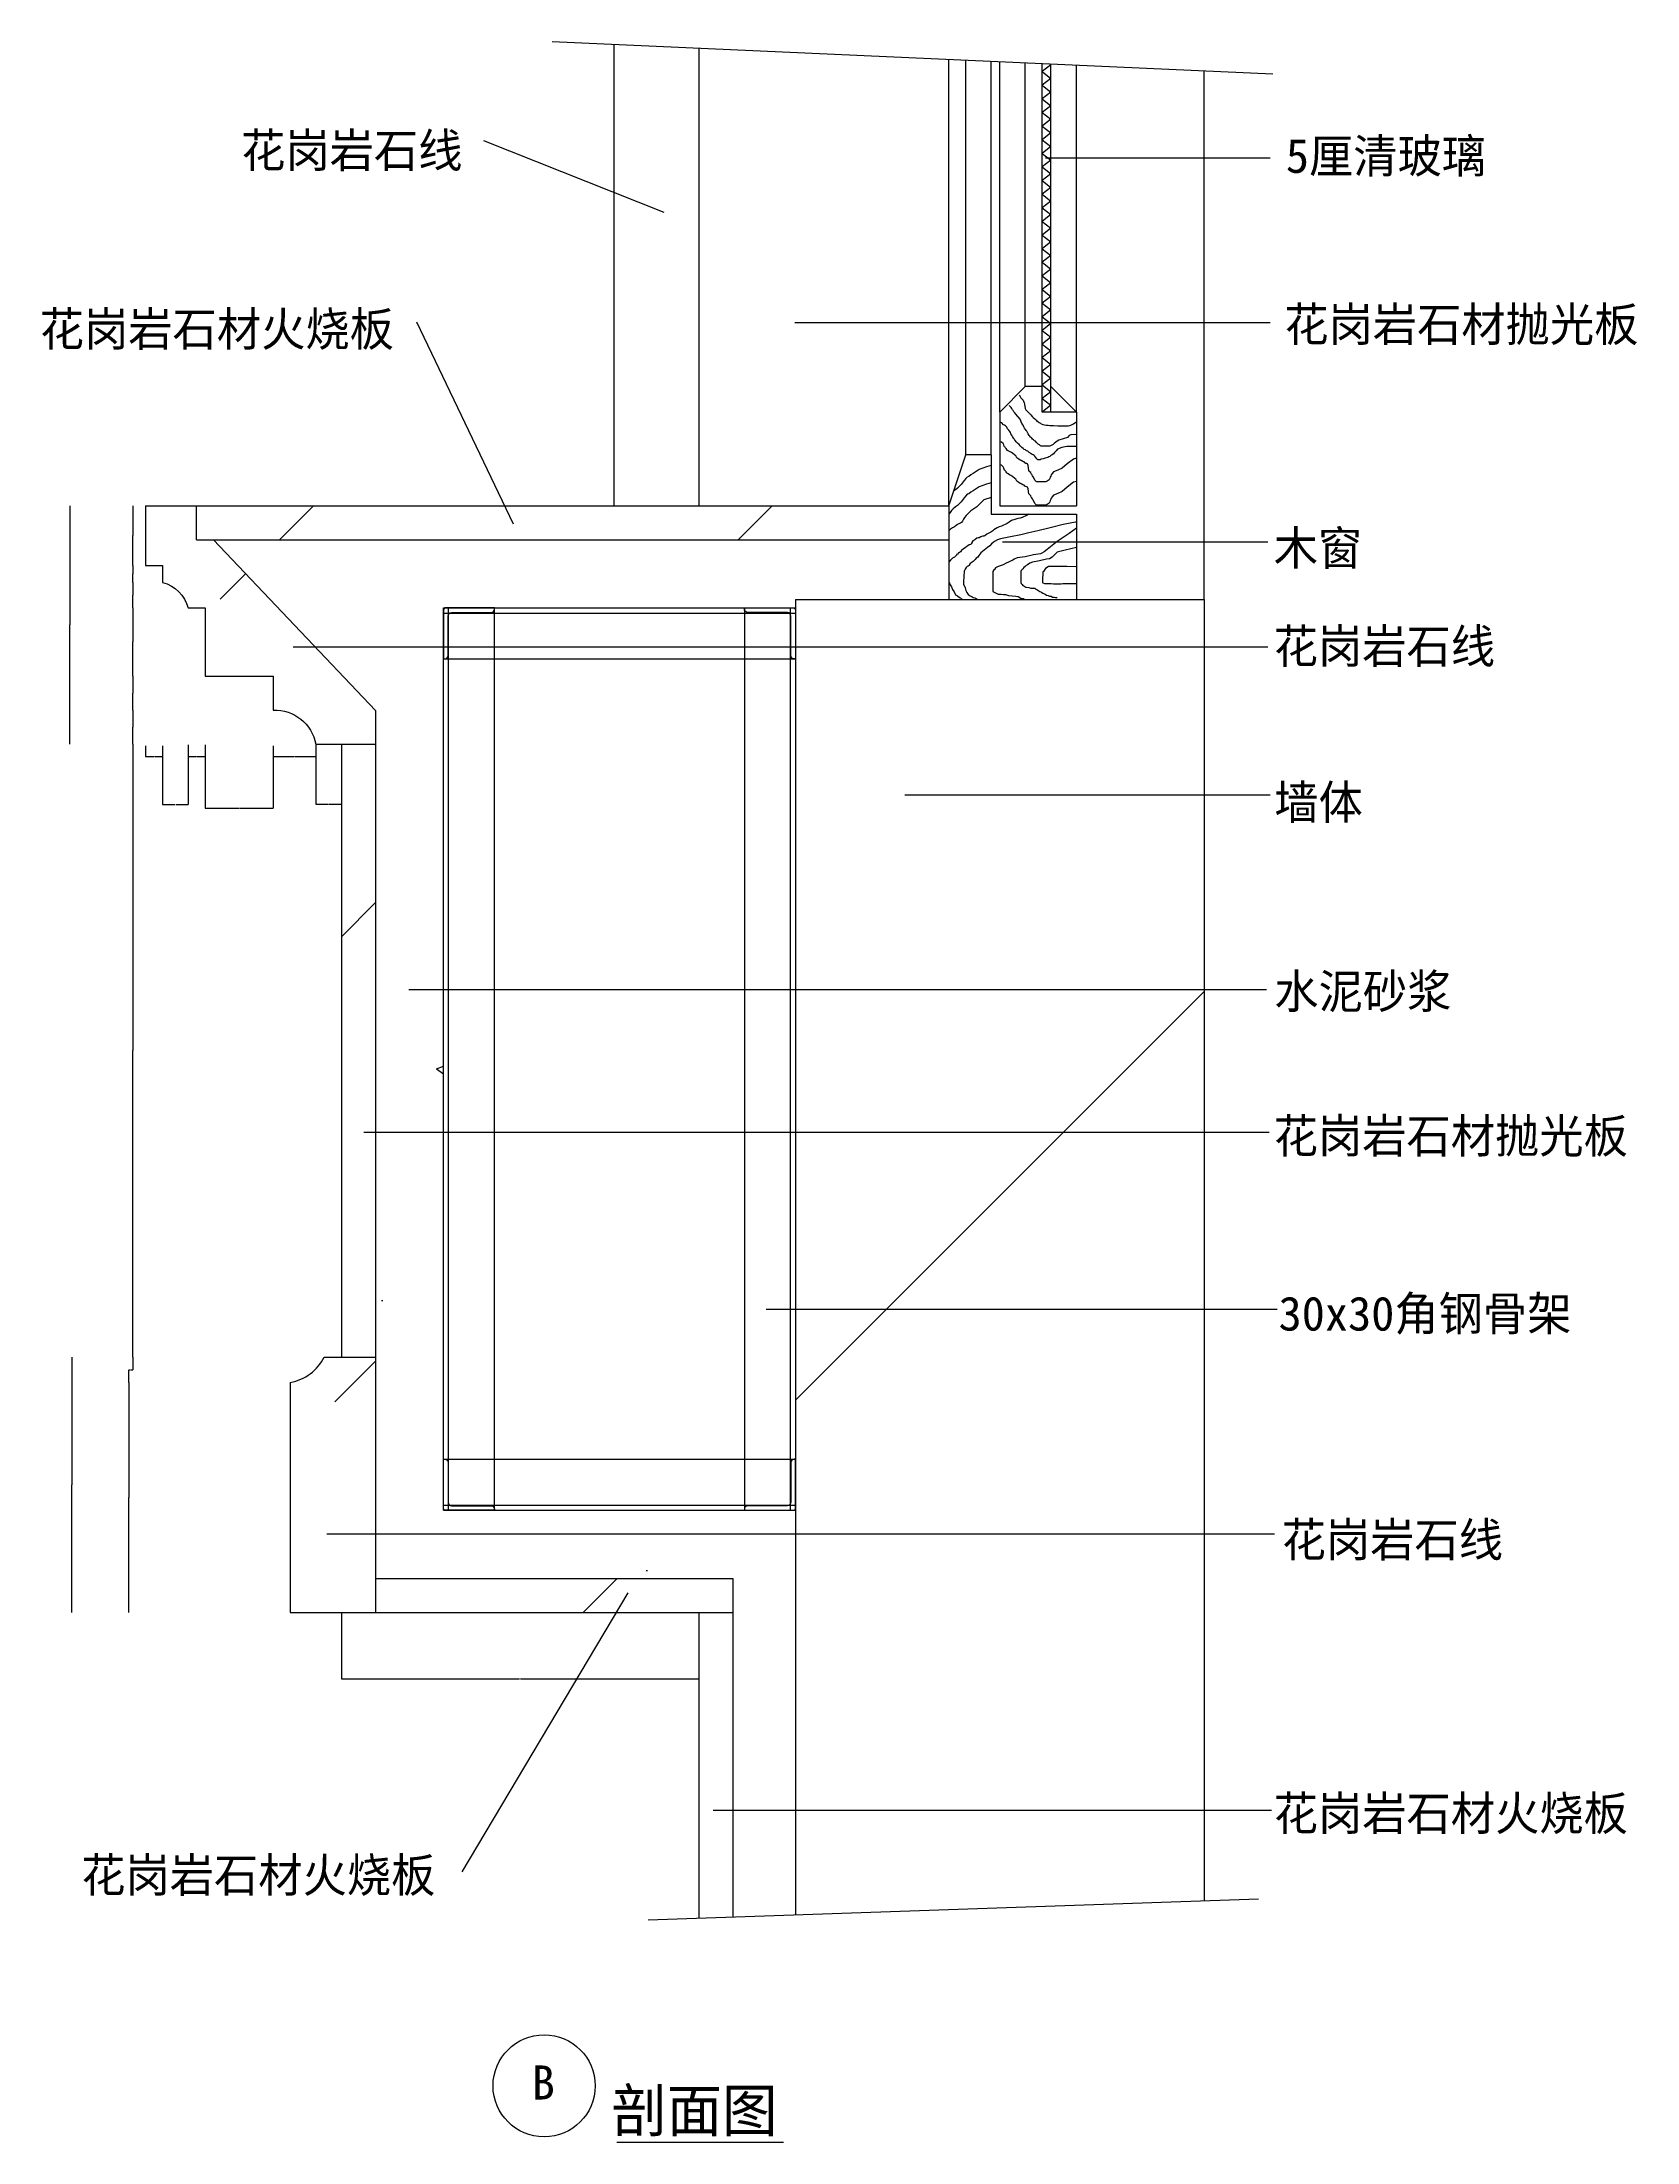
# Model space of a CAD drawing. Header units: metres. Extents: x 152 to 9002, y 185 to 11466.
# Drawn here: x 152 to 4835, y 185 to 6352 of the extents above; entities that cross this region are included whole.
import ezdxf

# ---------------------------------------------------------------- set-up
doc = ezdxf.new("R2010")
doc.units = ezdxf.units.M
for name, color, linetype in [('2', 2, 'Continuous'), ('3', 3, 'Continuous'), ('4', 4, 'Continuous'), ('7', 7, 'Continuous'), ('BH', 3, 'Continuous'), ('DIM', 3, 'Continuous'), ('TEXT', 3, 'Continuous')]:
    doc.layers.add(name, color=color, linetype=linetype)
doc.dimstyles.get("Standard").update_dxf_attribs({"dimtxt": 2.5, "dimasz": 2.5, "dimexe": 1.25, "dimexo": 0.625, "dimtad": 1, "dimcen": 2.5, "dimazin": 3, "dimtfac": 1, "dimtmove": 0, "dimatfit": 3})

# ---------------------------------------------------------------- blocks, each defined once
blk = doc.blocks.new('ST-L30')
at = {"layer": '4'}
blk.add_lwpolyline([(0, 1, 0.41), (1, 0), (30, 0), (30, 0.67, 0.41), (28, 2.67), (4.67, 2.67, -0.41), (2.67, 4.67), (2.67, 28, 0.41), (0.67, 30), (0, 30)], format="xyb", close=True, dxfattribs=at)
blk = doc.blocks.new('BH2')
at = {"layer": 'BH'}
blk.add_lwpolyline([(0, 32), (5, 28), (0, 24), (5, 20), (0, 16), (5, 12), (0, 8), (5, 4), (0, 0)], dxfattribs=at)
blk = doc.blocks.new('*D6')
for p, q in [((418.69, 4765.34), (418.69, 4727.84)), ((418.44, 4727.84), (418.19, 4727.84)), ((418.69, 4690.34), (418.69, 4727.84)), ((418.69, 4727.84), (418.69, 4727.84)), ((418.94, 4727.84), (419.19, 4727.84))]:
    blk.add_line(p, q)
at = {"layer": 'Defpoints'}
for p in [(418.69, 4765.34), (418.69, 4727.84), (418.69, 4690.34)]:
    blk.add_point(p, dxfattribs=at)
at = {"layer": 'DIM', "insert": (418.69, 4728.965), "char_height": 1, "attachment_point": 5}
blk.add_mtext('15', dxfattribs=at)
blk = doc.blocks.new('*D7')
for p, q in [((418.69, 4815.34), (418.69, 4790.34)), ((418.44, 4790.34), (418.19, 4790.34)), ((418.69, 4765.34), (418.69, 4790.34)), ((418.69, 4790.34), (418.69, 4790.34)), ((418.94, 4790.34), (419.19, 4790.34))]:
    blk.add_line(p, q)
at = {"layer": 'Defpoints'}
for p in [(418.69, 4815.34), (418.69, 4790.34), (418.69, 4765.34)]:
    blk.add_point(p, dxfattribs=at)
at = {"layer": 'DIM', "insert": (418.69, 4791.465), "char_height": 1, "attachment_point": 5}
blk.add_mtext('10', dxfattribs=at)
blk = doc.blocks.new('*D8')
for p, q in [((233.58, 4990.34), (233.58, 4640.34)), ((233.33, 4640.34), (233.08, 4640.34)), ((233.58, 4290.34), (233.58, 4640.34)), ((233.58, 4640.34), (233.58, 4640.34)), ((233.83, 4640.34), (234.08, 4640.34))]:
    blk.add_line(p, q)
at = {"layer": 'Defpoints'}
for p in [(233.58, 4990.34), (233.58, 4640.34), (233.58, 4290.34)]:
    blk.add_point(p, dxfattribs=at)
at = {"layer": 'DIM', "insert": (233.58, 4641.465), "char_height": 1, "attachment_point": 5}
blk.add_mtext('140', dxfattribs=at)
blk = doc.blocks.new('*D9')
for p, q in [((830.77, 4285.6), (830.77, 4253.62)), ((955.77, 4290.34), (955.77, 4253.62)), ((831.02, 4253.62), (892.27, 4253.62)), ((894.27, 4253.62), (955.52, 4253.62))]:
    blk.add_line(p, q)
at = {"layer": 'Defpoints'}
for p in [(830.77, 4285.6), (955.77, 4290.34), (830.77, 4253.62)]:
    blk.add_point(p, dxfattribs=at)
at = {"layer": 'DIM', "insert": (893.27, 4253.62), "char_height": 1, "attachment_point": 5}
blk.add_mtext('25', dxfattribs=at)
blk = doc.blocks.new('*D10')
for p, q in [((955.77, 4290.34), (955.77, 4114.34)), ((1030.77, 4290.34), (1030.77, 4114.34)), ((956.02, 4114.34), (992.27, 4114.34)), ((994.27, 4114.34), (1030.52, 4114.34))]:
    blk.add_line(p, q)
at = {"layer": 'Defpoints'}
for p in [(955.77, 4290.34), (1030.77, 4290.34), (955.77, 4114.34)]:
    blk.add_point(p, dxfattribs=at)
at = {"layer": 'DIM', "insert": (993.27, 4114.34), "char_height": 1, "attachment_point": 5}
blk.add_mtext('15', dxfattribs=at)
blk = doc.blocks.new('*D11')
for p, q in [((418.69, 4290.34), (418.69, 3390.34)), ((418.44, 3390.34), (418.19, 3390.34)), ((418.69, 2490.34), (418.69, 3390.34)), ((418.69, 3390.34), (418.69, 3390.34)), ((418.94, 3390.34), (419.19, 3390.34))]:
    blk.add_line(p, q)
at = {"layer": 'Defpoints'}
for p in [(418.69, 4290.34), (418.69, 3390.34), (418.69, 2490.34)]:
    blk.add_point(p, dxfattribs=at)
at = {"layer": 'DIM', "insert": (418.69, 3391.465), "char_height": 1, "attachment_point": 5}
blk.add_mtext('360', dxfattribs=at)
blk = doc.blocks.new('*D12')
for p, q in [((418.69, 2490.34), (418.69, 2452.84)), ((407.06, 2415.34), (407.06, 2452.84)), ((407.31, 2452.84), (411.875, 2452.84)), ((413.875, 2452.84), (418.44, 2452.84))]:
    blk.add_line(p, q)
at = {"layer": 'Defpoints'}
for p in [(418.69, 2490.34), (407.06, 2452.84), (407.06, 2415.34)]:
    blk.add_point(p, dxfattribs=at)
at = {"layer": 'DIM', "insert": (412.875, 2452.84), "char_height": 1, "attachment_point": 5}
blk.add_mtext('15', dxfattribs=at)
blk = doc.blocks.new('*D13')
for p, q in [((407.06, 2415.34), (407.06, 2077.84)), ((406.81, 2077.84), (406.56, 2077.84)), ((407.06, 1740.34), (407.06, 2077.84)), ((407.06, 2077.84), (407.06, 2077.84)), ((407.31, 2077.84), (407.56, 2077.84))]:
    blk.add_line(p, q)
at = {"layer": 'Defpoints'}
for p in [(407.06, 2415.34), (407.06, 2077.84), (407.06, 1740.34)]:
    blk.add_point(p, dxfattribs=at)
at = {"layer": 'DIM', "insert": (407.06, 2078.965), "char_height": 1, "attachment_point": 5}
blk.add_mtext('135', dxfattribs=at)
blk = doc.blocks.new('*D14')
for p, q in [((239.76, 2490.34), (239.76, 2115.34)), ((239.51, 2115.34), (239.26, 2115.34)), ((239.76, 1740.34), (239.76, 2115.34)), ((239.76, 2115.34), (239.76, 2115.34)), ((240.01, 2115.34), (240.26, 2115.34))]:
    blk.add_line(p, q)
at = {"layer": 'Defpoints'}
for p in [(239.76, 2490.34), (239.76, 2115.34), (239.76, 1740.34)]:
    blk.add_point(p, dxfattribs=at)
at = {"layer": 'DIM', "insert": (239.76, 2116.465), "char_height": 1, "attachment_point": 5}
blk.add_mtext('150', dxfattribs=at)
blk = doc.blocks.new('*D15')
for p, q in [((418.69, 4490.34), (418.69, 4440.34)), ((418.44, 4440.34), (418.19, 4440.34)), ((418.69, 4390.34), (418.69, 4440.34)), ((418.69, 4440.34), (418.69, 4440.34)), ((418.94, 4440.34), (419.19, 4440.34))]:
    blk.add_line(p, q)
at = {"layer": 'Defpoints'}
for p in [(418.69, 4490.34), (418.69, 4440.34), (418.69, 4390.34)]:
    blk.add_point(p, dxfattribs=at)
at = {"layer": 'DIM', "insert": (418.69, 4441.465), "char_height": 1, "attachment_point": 5}
blk.add_mtext('20', dxfattribs=at)
blk = doc.blocks.new('*D16')
for p, q in [((418.69, 4390.34), (418.69, 4340.34)), ((418.44, 4340.34), (418.19, 4340.34)), ((418.69, 4290.34), (418.69, 4340.34)), ((418.69, 4340.34), (418.69, 4340.34)), ((418.94, 4340.34), (419.19, 4340.34))]:
    blk.add_line(p, q)
at = {"layer": 'Defpoints'}
for p in [(418.69, 4390.34), (418.69, 4340.34), (418.69, 4290.34)]:
    blk.add_point(p, dxfattribs=at)
at = {"layer": 'DIM', "insert": (418.69, 4341.465), "char_height": 1, "attachment_point": 5}
blk.add_mtext('20', dxfattribs=at)
blk = doc.blocks.new('*D17')
for p, q in [((418.69, 4690.34), (418.69, 4590.34)), ((418.44, 4590.34), (418.19, 4590.34)), ((418.69, 4490.34), (418.69, 4590.34)), ((418.69, 4590.34), (418.69, 4590.34)), ((418.94, 4590.34), (419.19, 4590.34))]:
    blk.add_line(p, q)
at = {"layer": 'Defpoints'}
for p in [(418.69, 4690.34), (418.69, 4590.34), (418.69, 4490.34)]:
    blk.add_point(p, dxfattribs=at)
at = {"layer": 'DIM', "insert": (418.69, 4591.465), "char_height": 1, "attachment_point": 5}
blk.add_mtext('40', dxfattribs=at)
blk = doc.blocks.new('*D18')
for p, q in [((630.77, 4287.99), (630.77, 4102.27)), ((830.77, 4285.6), (830.77, 4102.27)), ((631.02, 4102.27), (729.77, 4102.27)), ((731.77, 4102.27), (830.52, 4102.27))]:
    blk.add_line(p, q)
at = {"layer": 'Defpoints'}
for p in [(630.77, 4287.99), (830.77, 4285.6), (630.77, 4102.27)]:
    blk.add_point(p, dxfattribs=at)
at = {"layer": 'DIM', "insert": (730.77, 4102.27), "char_height": 1, "attachment_point": 5}
blk.add_mtext('40', dxfattribs=at)
blk = doc.blocks.new('*D19')
for p, q in [((455.77, 4285.6), (455.77, 4253.62)), ((505.77, 4285.6), (505.77, 4253.62)), ((456.02, 4253.62), (479.77, 4253.62)), ((481.77, 4253.62), (505.52, 4253.62))]:
    blk.add_line(p, q)
at = {"layer": 'Defpoints'}
for p in [(455.77, 4285.6), (505.77, 4285.6), (455.77, 4253.62)]:
    blk.add_point(p, dxfattribs=at)
at = {"layer": 'DIM', "insert": (480.77, 4253.62), "char_height": 1, "attachment_point": 5}
blk.add_mtext('10', dxfattribs=at)
blk = doc.blocks.new('*D20')
for p, q in [((505.77, 4285.6), (505.77, 4112.83)), ((580.77, 4287.99), (580.77, 4112.83)), ((506.02, 4112.83), (542.27, 4112.83)), ((544.27, 4112.83), (580.52, 4112.83))]:
    blk.add_line(p, q)
at = {"layer": 'Defpoints'}
for p in [(505.77, 4285.6), (580.77, 4287.99), (505.77, 4112.83)]:
    blk.add_point(p, dxfattribs=at)
at = {"layer": 'DIM', "insert": (543.27, 4112.83), "char_height": 1, "attachment_point": 5}
blk.add_mtext('15', dxfattribs=at)
blk = doc.blocks.new('*D21')
for p, q in [((580.77, 4287.99), (580.77, 4253.62)), ((630.77, 4287.99), (630.77, 4253.62)), ((581.02, 4253.62), (604.77, 4253.62)), ((606.77, 4253.62), (630.52, 4253.62))]:
    blk.add_line(p, q)
at = {"layer": 'Defpoints'}
for p in [(580.77, 4287.99), (630.77, 4287.99), (580.77, 4253.62)]:
    blk.add_point(p, dxfattribs=at)
at = {"layer": 'DIM', "insert": (605.77, 4253.62), "char_height": 1, "attachment_point": 5}
blk.add_mtext('10', dxfattribs=at)
blk = doc.blocks.new('*D22')
for p, q in [((1030.77, 1740.34), (1030.77, 1544.73)), ((2080.77, 1740.34), (2080.77, 1544.73)), ((1031.02, 1544.73), (1554.27, 1544.73)), ((1557.27, 1544.73), (2080.52, 1544.73))]:
    blk.add_line(p, q)
at = {"layer": 'Defpoints'}
for p in [(1030.77, 1740.34), (2080.77, 1740.34), (1030.77, 1544.73)]:
    blk.add_point(p, dxfattribs=at)
at = {"layer": 'DIM', "insert": (1555.77, 1544.73), "char_height": 1, "attachment_point": 5}
blk.add_mtext('210', dxfattribs=at)
blk = doc.blocks.new('*D25')
for p, q in [((418.69, 4990.34), (418.69, 4902.84)), ((418.44, 4902.84), (418.19, 4902.84)), ((418.69, 4815.34), (418.69, 4902.84)), ((418.69, 4902.84), (418.69, 4902.84)), ((418.94, 4902.84), (419.19, 4902.84))]:
    blk.add_line(p, q)
at = {"layer": 'Defpoints'}
for p in [(418.69, 4990.34), (418.69, 4902.84), (418.69, 4815.34)]:
    blk.add_point(p, dxfattribs=at)
at = {"layer": 'DIM', "insert": (418.69, 4903.965), "char_height": 1, "attachment_point": 5}
blk.add_mtext('35', dxfattribs=at)

msp = doc.modelspace()

# ---------------------------------------------------------------- hatches: boundary and pattern name
at = {"layer": 'BH'}
h = msp.add_hatch(dxfattribs=at)
h.set_pattern_fill('ANSI33', scale=300)
h.paths.add_polyline_path([(2814.1, 4890.34), (2814.1, 4990.34), (605.77, 4990.34), (605.77, 4890.34)])
h.paths.add_polyline_path([(655.77, 4890.34), (605.77, 4890.34), (605.77, 4990.34), (455.77, 4990.34), (455.77, 4815.34), (505.77, 4815.34), (505.77, 4765.34, -0.27), (580.77, 4690.34), (630.77, 4690.34), (630.77, 4490.34), (830.77, 4490.34), (830.77, 4390.34, -0.37), (955.77, 4290.34), (1130.77, 4290.34), (1130.77, 4388.65)])
h.paths.add_polyline_path([(1030.77, 2490.34), (1130.77, 2490.34), (1130.77, 4290.34), (1030.77, 4290.34)])
h.paths.add_polyline_path([(880.77, 1740.34), (1130.77, 1740.34), (1130.77, 2490.34), (980.77, 2490.34, -0.23), (880.77, 2415.34)])
h.paths.add_polyline_path([(1130.77, 1840.34), (1130.77, 1740.34), (2180.77, 1740.34), (2180.77, 1840.34)])
h = msp.add_hatch(dxfattribs=at)
h.set_pattern_fill('AR-CONC', scale=15)
h.paths.add_polyline_path([(1330.77, 4690.34), (2364.1, 4690.34), (2364.1, 4715.34), (2814.1, 4715.34), (2814.1, 4890.34), (655.77, 4890.34), (1130.77, 4388.65), (1130.77, 1840.34), (2180.77, 1840.34), (2180.77, 845.28), (2364.1, 851.6), (2364.1, 2040.34), (2214.1, 2040.34), (1330.77, 2040.34), (1330.77, 2190.34)])
h = msp.add_hatch(dxfattribs=at)
h.set_pattern_fill('ANSI31', scale=1500)
h.paths.add_polyline_path([(2364.1, 851.6), (3564.1, 892.91), (3564.1, 4715.34), (2364.1, 4715.34)])
h = msp.add_hatch(dxfattribs=at)
h.set_pattern_fill('ANSI33', scale=300)
h.paths.add_polyline_path([(2180.77, 1740.34), (2080.77, 1740.34), (2080.77, 841.84), (2180.77, 845.28)])

# ---------------------------------------------------------------- linework, layer by layer
at = {"layer": '2'}
for p, q in [((2364.1, 4715.34), (3564.1, 4715.34)), ((2364.1, 4715.34), (2364.1, 851.6)), ((3564.1, 4715.34), (3564.1, 892.91))]:
    msp.add_line(p, q, dxfattribs=at)
at = {"layer": '3'}
for p, q in [((3765.63, 6258.09), (1649.98, 6352.36)), ((2864.1, 5140.34), (2864.1, 6298.27)), ((3039.1, 5340.34), (3039.1, 6290.47)), ((3723.93, 898.42), (1931.89, 836.71))]:
    msp.add_line(p, q, dxfattribs=at)
at = {"layer": '4'}
for p, q in [((1830.77, 6344.31), (1830.77, 4990.34)), ((2080.77, 6333.17), (2080.77, 4990.34)), ((3564.1, 4715.34), (3564.1, 6267.07)), ((3039.1, 5340.34), (2964.1, 5265.34)), ((3089.1, 5340.34), (3039.1, 5340.34)), ((3114.1, 5340.34), (3189.1, 5265.34)), ((2964.1, 5265.34), (2964.1, 4990.34)), ((3189.1, 5265.34), (3089.1, 5265.34)), ((3189.1, 5265.34), (3189.1, 4990.34)), ((2814.1, 4990.34), (2864.1, 5140.34)), ((2939.1, 5140.34), (2864.1, 5140.34)), ((2939.1, 5140.34), (2939.1, 4965.34)), ((455.77, 4990.34), (2814.1, 4990.34)), ((605.77, 4890.34), (605.77, 4990.34)), ((2814.1, 4990.34), (2814.1, 4715.34)), ((2939.1, 4965.34), (3189.1, 4965.34)), ((2964.1, 4990.34), (3189.1, 4990.34)), ((3189.1, 4965.34), (3189.1, 4715.34)), ((605.77, 4890.34), (2814.1, 4890.34)), ((1130.77, 4388.65), (655.77, 4890.34)), ((1330.77, 2040.34), (1330.77, 4690.34)), ((1330.77, 4690.34), (2364.1, 4690.34)), ((1130.77, 4388.65), (1130.77, 1740.34)), ((1030.77, 4290.34), (1030.77, 2490.34)), ((980.77, 2490.34), (1130.77, 2490.34)), ((880.77, 2415.34), (880.77, 1740.34)), ((1330.77, 2040.34), (2364.1, 2040.34)), ((1130.77, 1840.34), (2180.77, 1840.34)), ((2180.77, 1840.34), (2180.77, 845.28)), ((880.77, 1740.34), (2180.77, 1740.34)), ((2080.77, 1740.34), (2080.77, 841.84))]:
    msp.add_line(p, q, dxfattribs=at)
msp.add_lwpolyline([(455.77, 4990.34), (455.77, 4815.34), (505.77, 4815.34), (505.77, 4765.34, -0.27), (580.77, 4690.34), (630.77, 4690.34), (630.77, 4490.34), (830.77, 4490.34), (830.77, 4390.34, -0.37), (955.77, 4290.34), (1130.77, 4290.34)], format="xyb", dxfattribs=at)
msp.add_arc((854.13, 2555.03), 142.21, 280.8, 332.94, dxfattribs=at)
at = {"layer": '7'}
for p, q in [((2814.1, 4990.34), (2814.1, 6300.49)), ((2939.1, 5140.34), (2939.1, 6294.92)), ((2964.1, 5265.34), (2964.1, 6293.81)), ((3089.1, 5265.34), (3089.1, 6287.23)), ((3114.1, 5265.34), (3114.1, 6287.23)), ((3189.1, 5265.34), (3189.1, 6283.78)), ((1345.77, 2040.34), (1345.77, 4690.34)), ((1480.77, 2040.34), (1480.77, 4690.34)), ((2214.1, 4690.34), (2214.1, 2040.34)), ((2349.1, 4690.34), (2349.1, 2040.34)), ((1330.77, 4675.34), (2364.1, 4675.34)), ((1330.77, 4540.34), (2364.1, 4540.34)), ((1330.77, 2190.34), (2364.1, 2190.34)), ((1330.77, 2055.34), (2364.1, 2055.34))]:
    msp.add_line(p, q, dxfattribs=at)
at = {"layer": 'BH'}
for p, q in [((3020.84, 5315.5), (3023.56, 5310.96)), ((3023.56, 5310.96), (3026.28, 5307.33)), ((3026.28, 5307.33), (3029, 5304.61)), ((3029, 5304.61), (3030.81, 5302.8)), ((2994.56, 5281.92), (2991.84, 5284.65)), ((2997.28, 5279.2), (2994.56, 5281.92)), ((2999.09, 5275.57), (2997.28, 5279.2)), ((3000.9, 5273.76), (2999.09, 5275.57)), ((3001.81, 5271.94), (3000.9, 5273.76)), ((3003.62, 5270.12), (3001.81, 5271.94)), ((3005.44, 5266.49), (3003.62, 5270.12)), ((3008.15, 5262.86), (3005.44, 5266.49)), ((3010.87, 5259.23), (3008.15, 5262.86)), ((3023.56, 5244.71), (3010.87, 5259.23)), ((3029, 5232.01), (3023.56, 5244.71)), ((3030.81, 5302.8), (3032.63, 5300.07)), ((3032.63, 5300.07), (3033.53, 5297.35)), ((3033.53, 5297.35), (3035.34, 5292.81)), ((3035.34, 5292.81), (3037.16, 5288.28)), ((3037.16, 5288.28), (3038.97, 5275.57)), ((3038.97, 5275.57), (3040.78, 5271.94)), ((3040.78, 5271.94), (3043.5, 5269.22)), ((3043.5, 5269.22), (3045.31, 5267.4)), ((3045.31, 5267.4), (3048.03, 5263.77)), ((3048.03, 5263.77), (3051.66, 5261.05)), ((3051.66, 5261.05), (3055.28, 5257.42)), ((3055.28, 5257.42), (3058.91, 5252.88)), ((3058.91, 5252.88), (3062.53, 5249.25)), ((3062.53, 5249.25), (3067.07, 5245.62)), ((3067.07, 5245.62), (3070.69, 5241.99)), ((2970.09, 5233.82), (2965.56, 5235.64)), ((2975.53, 5228.38), (2970.09, 5233.82)), ((2978.25, 5227.47), (2975.53, 5228.38)), ((2980.96, 5224.75), (2978.25, 5227.47)), ((2984.59, 5221.12), (2980.96, 5224.75)), ((2987.31, 5216.58), (2984.59, 5221.12)), ((2989.12, 5213.86), (2987.31, 5216.58)), ((2990.93, 5212.04), (2989.12, 5213.86)), ((2993.65, 5208.41), (2990.93, 5212.04)), ((2995.47, 5205.69), (2993.65, 5208.41)), ((2996.37, 5202.06), (2995.47, 5205.69)), ((2999.09, 5197.52), (2996.37, 5202.06)), ((3001.81, 5193.89), (2999.09, 5197.52)), ((3004.53, 5189.35), (3001.81, 5193.89)), ((3006.34, 5186.63), (3004.53, 5189.35)), ((3007.25, 5184.81), (3006.34, 5186.63)), ((3009.97, 5181.18), (3007.25, 5184.81)), ((3012.69, 5178.46), (3009.97, 5181.18)), ((3032.63, 5227.47), (3029, 5232.01)), ((3034.44, 5222.02), (3032.63, 5227.47)), ((3037.16, 5218.39), (3034.44, 5222.02)), ((3039.88, 5214.76), (3037.16, 5218.39)), ((3041.69, 5211.13), (3039.88, 5214.76)), ((3043.5, 5209.32), (3041.69, 5211.13)), ((3047.13, 5202.06), (3043.5, 5209.32)), ((3050.75, 5196.61), (3047.13, 5202.06)), ((3052.57, 5194.8), (3050.75, 5196.61)), ((3054.38, 5192.08), (3052.57, 5194.8)), ((3056.19, 5191.17), (3054.38, 5192.08)), ((3058, 5188.44), (3056.19, 5191.17)), ((3060.72, 5185.72), (3058, 5188.44)), ((3063.44, 5183.91), (3060.72, 5185.72)), ((3066.16, 5181.18), (3063.44, 5183.91)), ((3068.88, 5180.28), (3066.16, 5181.18)), ((3070.69, 5241.99), (3073.41, 5239.27)), ((3073.41, 5239.27), (3075.22, 5238.36)), ((3075.22, 5238.36), (3077.04, 5236.55)), ((3077.04, 5236.55), (3079.76, 5234.73)), ((3079.76, 5234.73), (3083.38, 5232.91)), ((3083.38, 5232.91), (3086.1, 5231.1)), ((3086.1, 5231.1), (3090.63, 5229.28)), ((3090.63, 5229.28), (3095.16, 5228.38)), ((3095.16, 5228.38), (3100.6, 5227.47)), ((3100.6, 5227.47), (3106.04, 5227.47)), ((3106.04, 5227.47), (3111.48, 5226.56)), ((3111.48, 5226.56), (3116.92, 5225.65)), ((3116.92, 5225.65), (3122.35, 5225.65)), ((3122.35, 5225.65), (3135.04, 5224.75)), ((3137.76, 5183), (3132.32, 5180.28)), ((3135.04, 5224.75), (3164.95, 5224.75)), ((3150.45, 5186.63), (3137.76, 5183)), ((3163.14, 5191.17), (3150.45, 5186.63)), ((3167.67, 5196.61), (3163.14, 5191.17)), ((3164.95, 5224.75), (3169.48, 5225.65)), ((3173.11, 5198.43), (3167.67, 5196.61)), ((3169.48, 5225.65), (3173.11, 5227.47)), ((3173.11, 5227.47), (3176.73, 5229.28)), ((3187.61, 5199.34), (3173.11, 5198.43)), ((3176.73, 5229.28), (3180.36, 5231.1)), ((3180.36, 5231.1), (3184.89, 5233.82)), ((3184.89, 5233.82), (3187.61, 5235.64)), ((3187.61, 5235.64), (3189.1, 5237.13)), ((3189.1, 5199.34), (3187.61, 5199.34)), ((2969.18, 5177.55), (2966.46, 5178.46)), ((2973.71, 5173.02), (2969.18, 5177.55)), ((2976.43, 5169.39), (2973.71, 5173.02)), ((2977.34, 5165.76), (2976.43, 5169.39)), ((2978.25, 5163.03), (2977.34, 5165.76)), ((2980.06, 5162.13), (2978.25, 5163.03)), ((2980.96, 5160.31), (2980.06, 5162.13)), ((2982.78, 5158.5), (2980.96, 5160.31)), ((2984.59, 5155.77), (2982.78, 5158.5)), ((2987.31, 5153.05), (2984.59, 5155.77)), ((2989.12, 5152.14), (2987.31, 5153.05)), ((2992.75, 5149.42), (2989.12, 5152.14)), ((2996.37, 5147.6), (2992.75, 5149.42)), ((3000, 5145.79), (2996.37, 5147.6)), ((3001.81, 5144.88), (3000, 5145.79)), ((3008.15, 5138.53), (3001.81, 5144.88)), ((3010.87, 5136.71), (3008.15, 5138.53)), ((3014.5, 5131.27), (3010.87, 5136.71)), ((3016.31, 5173.92), (3012.69, 5178.46)), ((3017.22, 5129.45), (3014.5, 5131.27)), ((3020.84, 5170.29), (3016.31, 5173.92)), ((3019.94, 5126.73), (3017.22, 5129.45)), ((3023.56, 5124.01), (3019.94, 5126.73)), ((3023.56, 5166.66), (3020.84, 5170.29)), ((3026.28, 5163.94), (3023.56, 5166.66)), ((3027.19, 5123.1), (3023.56, 5124.01)), ((3029, 5161.22), (3026.28, 5163.94)), ((3031.72, 5120.38), (3027.19, 5123.1)), ((3032.63, 5158.5), (3029, 5161.22)), ((3036.25, 5119.47), (3031.72, 5120.38)), ((3036.25, 5155.77), (3032.63, 5158.5)), ((3039.88, 5154.87), (3036.25, 5155.77)), ((3038.06, 5116.75), (3036.25, 5119.47)), ((3042.6, 5152.14), (3039.88, 5154.87)), ((3046.22, 5150.33), (3042.6, 5152.14)), ((3050.75, 5146.7), (3046.22, 5150.33)), ((3054.38, 5144.88), (3050.75, 5146.7)), ((3056.19, 5143.07), (3054.38, 5144.88)), ((3058.91, 5141.25), (3056.19, 5143.07)), ((3062.53, 5139.44), (3058.91, 5141.25)), ((3065.25, 5137.62), (3062.53, 5139.44)), ((3067.07, 5135.81), (3065.25, 5137.62)), ((3069.79, 5132.18), (3067.07, 5135.81)), ((3070.69, 5176.65), (3068.88, 5180.28)), ((3072.5, 5128.55), (3069.79, 5132.18)), ((3074.32, 5173.92), (3070.69, 5176.65)), ((3076.13, 5124.92), (3072.5, 5128.55)), ((3077.04, 5171.2), (3074.32, 5173.92)), ((3082.47, 5124.92), (3076.13, 5124.92)), ((3080.66, 5169.39), (3077.04, 5171.2)), ((3083.38, 5166.66), (3080.66, 5169.39)), ((3086.1, 5126.73), (3082.47, 5124.92)), ((3086.1, 5165.76), (3083.38, 5166.66)), ((3110.57, 5165.76), (3086.1, 5165.76)), ((3091.54, 5128.55), (3086.1, 5126.73)), ((3096.98, 5130.36), (3091.54, 5128.55)), ((3101.51, 5131.27), (3096.98, 5130.36)), ((3105.13, 5132.18), (3101.51, 5131.27)), ((3107.85, 5133.99), (3105.13, 5132.18)), ((3111.48, 5134.9), (3107.85, 5133.99)), ((3113.29, 5166.66), (3110.57, 5165.76)), ((3114.2, 5137.62), (3111.48, 5134.9)), ((3116.92, 5168.48), (3113.29, 5166.66)), ((3117.82, 5139.44), (3114.2, 5137.62)), ((3120.54, 5170.29), (3116.92, 5168.48)), ((3121.45, 5143.07), (3117.82, 5139.44)), ((3124.17, 5173.02), (3120.54, 5170.29)), ((3125.07, 5146.7), (3121.45, 5143.07)), ((3128.7, 5176.65), (3124.17, 5173.02)), ((3129.6, 5151.23), (3125.07, 5146.7)), ((3132.32, 5180.28), (3128.7, 5176.65)), ((3134.14, 5156.68), (3129.6, 5151.23)), ((3146.82, 5161.22), (3134.14, 5156.68)), ((3161.33, 5164.85), (3146.82, 5161.22)), ((3189.1, 5164.85), (3161.33, 5164.85)), ((3180.36, 5127.64), (3162.23, 5113.12)), ((3189.1, 5129.83), (3180.36, 5127.64)), ((2859.56, 5064.37), (2850.66, 5052.49)), ((2864.01, 5070.32), (2859.56, 5064.37)), ((2868.47, 5074.78), (2864.01, 5070.32)), ((2872.92, 5076.26), (2868.47, 5074.78)), ((2878.85, 5080.72), (2872.92, 5076.26)), ((2886.28, 5085.18), (2878.85, 5080.72)), ((2895.18, 5091.12), (2886.28, 5085.18)), ((2904.08, 5097.07), (2895.18, 5091.12)), ((2924.86, 5104.5), (2904.08, 5097.07)), ((2939.1, 5108.57), (2924.86, 5104.5)), ((2939.1, 5057.83), (2924.86, 5053.76)), ((2969.18, 5109.16), (2966.46, 5110.07)), ((2973.71, 5104.62), (2969.18, 5109.16)), ((2976.43, 5100.99), (2973.71, 5104.62)), ((2977.34, 5097.36), (2976.43, 5100.99)), ((2978.25, 5094.64), (2977.34, 5097.36)), ((2980.06, 5093.73), (2978.25, 5094.64)), ((2980.96, 5091.92), (2980.06, 5093.73)), ((2982.78, 5090.1), (2980.96, 5091.92)), ((2984.59, 5087.38), (2982.78, 5090.1)), ((2987.31, 5084.66), (2984.59, 5087.38)), ((2989.12, 5083.75), (2987.31, 5084.66)), ((2992.75, 5081.03), (2989.12, 5083.75)), ((2996.37, 5079.21), (2992.75, 5081.03)), ((3000, 5077.4), (2996.37, 5079.21)), ((3001.81, 5076.49), (3000, 5077.4)), ((3008.15, 5070.14), (3001.81, 5076.49)), ((3010.87, 5068.32), (3008.15, 5070.14)), ((3014.5, 5062.88), (3010.87, 5068.32)), ((3017.22, 5061.06), (3014.5, 5062.88)), ((3019.94, 5058.34), (3017.22, 5061.06)), ((3023.56, 5055.62), (3019.94, 5058.34)), ((3040.78, 5114.93), (3038.06, 5116.75)), ((3043.5, 5114.03), (3040.78, 5114.93)), ((3045.31, 5113.12), (3043.5, 5114.03)), ((3047.13, 5108.58), (3045.31, 5113.12)), ((3049.85, 5094.06), (3047.13, 5108.58)), ((3052.57, 5090.43), (3049.85, 5094.06)), ((3055.28, 5087.71), (3052.57, 5090.43)), ((3056.19, 5084.08), (3055.28, 5087.71)), ((3058, 5082.26), (3056.19, 5084.08)), ((3059.82, 5078.63), (3058, 5082.26)), ((3062.53, 5075), (3059.82, 5078.63)), ((3067.97, 5064.11), (3062.53, 5075)), ((3070.69, 5061.39), (3067.97, 5064.11)), ((3072.5, 5060.48), (3070.69, 5061.39)), ((3099.69, 5060.48), (3072.5, 5060.48)), ((3103.32, 5062.29), (3099.69, 5060.48)), ((3106.04, 5064.11), (3103.32, 5062.29)), ((3108.76, 5066.83), (3106.04, 5064.11)), ((3111.48, 5070.46), (3108.76, 5066.83)), ((3112.38, 5074.09), (3111.48, 5070.46)), ((3114.2, 5077.72), (3112.38, 5074.09)), ((3115.1, 5081.35), (3114.2, 5077.72)), ((3117.82, 5084.98), (3115.1, 5081.35)), ((3122.35, 5089.52), (3117.82, 5084.98)), ((3135.04, 5094.97), (3122.35, 5089.52)), ((3147.73, 5100.41), (3135.04, 5094.97)), ((3162.23, 5113.12), (3147.73, 5100.41)), ((3180.36, 5059.25), (3162.23, 5044.73)), ((3189.1, 5061.43), (3180.36, 5059.25)), ((2834.33, 5037.62), (2828.23, 5032.74)), ((2840.27, 5042.08), (2834.33, 5037.62)), ((2844.72, 5046.54), (2840.27, 5042.08)), ((2844.72, 4995.8), (2840.27, 4991.34)), ((2850.66, 5052.49), (2844.72, 5046.54)), ((2850.66, 5001.74), (2844.72, 4995.8)), ((2859.56, 5013.63), (2850.66, 5001.74)), ((2864.01, 5019.58), (2859.56, 5013.63)), ((2868.47, 5024.03), (2864.01, 5019.58)), ((2872.92, 5025.52), (2868.47, 5024.03)), ((2878.85, 5029.98), (2872.92, 5025.52)), ((2886.28, 5034.44), (2878.85, 5029.98)), ((2895.18, 5040.38), (2886.28, 5034.44)), ((2904.08, 5046.33), (2895.18, 5040.38)), ((2917.44, 5007.69), (2896.66, 4986.88)), ((2924.86, 5053.76), (2904.08, 5046.33)), ((2939.1, 5014.46), (2917.44, 5007.69)), ((3027.19, 5054.71), (3023.56, 5055.62)), ((3031.72, 5051.99), (3027.19, 5054.71)), ((3036.25, 5051.08), (3031.72, 5051.99)), ((3038.06, 5048.36), (3036.25, 5051.08)), ((3040.78, 5046.54), (3038.06, 5048.36)), ((3043.5, 5045.63), (3040.78, 5046.54)), ((3045.31, 5044.73), (3043.5, 5045.63)), ((3047.13, 5040.19), (3045.31, 5044.73)), ((3049.85, 5025.67), (3047.13, 5040.19)), ((3052.57, 5022.04), (3049.85, 5025.67)), ((3055.28, 5019.31), (3052.57, 5022.04)), ((3056.19, 5015.68), (3055.28, 5019.31)), ((3058, 5013.87), (3056.19, 5015.68)), ((3059.82, 5010.24), (3058, 5013.87)), ((3062.53, 5006.61), (3059.82, 5010.24)), ((3067.97, 4995.72), (3062.53, 5006.61)), ((3070.69, 4992.99), (3067.97, 4995.72)), ((3106.04, 4995.72), (3103.32, 4993.9)), ((3108.76, 4998.44), (3106.04, 4995.72)), ((3111.48, 5002.07), (3108.76, 4998.44)), ((3112.38, 5005.7), (3111.48, 5002.07)), ((3114.2, 5009.33), (3112.38, 5005.7)), ((3115.1, 5012.96), (3114.2, 5009.33)), ((3117.82, 5016.59), (3115.1, 5012.96)), ((3122.35, 5021.13), (3117.82, 5016.59)), ((3135.04, 5026.57), (3122.35, 5021.13)), ((3147.73, 5032.02), (3135.04, 5026.57)), ((3162.23, 5044.73), (3147.73, 5032.02)), ((2815.04, 4966.08), (2814.1, 4965.14)), ((2816.52, 4969.05), (2815.04, 4966.08)), ((2818.01, 4969.05), (2816.52, 4969.05)), ((2822.46, 4976.48), (2818.01, 4970.53)), ((2818.01, 4970.53), (2818.01, 4969.05)), ((2826.91, 4980.94), (2822.46, 4976.48)), ((2834.33, 4986.88), (2826.91, 4980.94)), ((2840.27, 4991.34), (2834.33, 4986.88)), ((2840.27, 4934.87), (2835.82, 4931.9)), ((2846.2, 4937.84), (2840.27, 4934.87)), ((2849.17, 4939.33), (2846.2, 4937.84)), ((2852.14, 4940.81), (2849.17, 4939.33)), ((2855.11, 4945.27), (2852.14, 4940.81)), ((2858.08, 4951.21), (2855.11, 4945.27)), ((2861.05, 4955.67), (2858.08, 4951.21)), ((2865.5, 4961.62), (2861.05, 4955.67)), ((2871.43, 4967.56), (2865.5, 4961.62)), ((2878.85, 4974.99), (2871.43, 4967.56)), ((2887.76, 4980.94), (2878.85, 4974.99)), ((2896.66, 4986.88), (2887.76, 4980.94)), ((2979.77, 4934.87), (2975.32, 4933.38)), ((2985.71, 4937.84), (2979.77, 4934.87)), ((2991.65, 4942.3), (2985.71, 4937.84)), ((2999.07, 4946.76), (2991.65, 4942.3)), ((3007.97, 4949.73), (2999.07, 4946.76)), ((3016.88, 4952.7), (3007.97, 4949.73)), ((3024.3, 4954.19), (3016.88, 4952.7)), ((3030.23, 4955.67), (3024.3, 4954.19)), ((3036.17, 4958.65), (3030.23, 4955.67)), ((3043.59, 4961.62), (3036.17, 4958.65)), ((3048.24, 4965.34), (3043.59, 4961.62)), ((3072.5, 4992.09), (3070.69, 4992.99)), ((3099.69, 4992.09), (3072.5, 4992.09)), ((3103.32, 4993.9), (3099.69, 4992.09)), ((3150.45, 4934.87), (3111.86, 4925.95)), ((3186.07, 4942.3), (3150.45, 4934.87)), ((3189.1, 4942.95), (3186.07, 4942.3)), ((2815.04, 4917.03), (2814.1, 4916.1)), ((2819.49, 4921.49), (2815.04, 4917.03)), ((2825.43, 4925.95), (2819.49, 4921.49)), ((2831.36, 4928.92), (2825.43, 4925.95)), ((2835.82, 4931.9), (2831.36, 4928.92)), ((2869.95, 4872.45), (2866.98, 4870.96)), ((2874.4, 4875.42), (2869.95, 4872.45)), ((2878.85, 4876.91), (2874.4, 4875.42)), ((2880.34, 4878.4), (2878.85, 4876.91)), ((2881.82, 4881.37), (2880.34, 4878.4)), ((2884.79, 4887.31), (2881.82, 4882.85)), ((2881.82, 4882.85), (2881.82, 4881.37)), ((2890.73, 4890.28), (2884.79, 4887.31)), ((2896.66, 4894.74), (2890.73, 4890.28)), ((2901.12, 4896.23), (2896.66, 4894.74)), ((2904.08, 4896.23), (2901.12, 4896.23)), ((2908.54, 4899.2), (2904.08, 4896.23)), ((2912.99, 4900.69), (2908.54, 4899.2)), ((2917.44, 4900.69), (2912.99, 4900.69)), ((2920.41, 4902.17), (2917.44, 4900.69)), ((2926.35, 4906.63), (2920.41, 4902.17)), ((2938.22, 4912.58), (2926.35, 4906.63)), ((2935.25, 4872.45), (2927.83, 4867.99)), ((2939.7, 4878.4), (2935.25, 4872.45)), ((2944.16, 4917.03), (2938.22, 4912.58)), ((2944.16, 4881.37), (2939.7, 4878.4)), ((2947.12, 4920.01), (2944.16, 4917.03)), ((2948.61, 4885.83), (2944.16, 4881.37)), ((2951.58, 4922.98), (2947.12, 4920.01)), ((2957.51, 4890.28), (2948.61, 4885.83)), ((2956.03, 4925.95), (2951.58, 4922.98)), ((2961.97, 4928.92), (2956.03, 4925.95)), ((2966.42, 4893.26), (2957.51, 4890.28)), ((2969.39, 4930.41), (2961.97, 4928.92)), ((2996.1, 4899.2), (2966.42, 4893.26)), ((2975.32, 4933.38), (2969.39, 4930.41)), ((3025.78, 4905.15), (2996.1, 4899.2)), ((3049.53, 4911.09), (3025.78, 4905.15)), ((3076.24, 4917.03), (3049.53, 4911.09)), ((3111.86, 4925.95), (3076.24, 4917.03)), ((3132.64, 4885.23), (3102.96, 4861.45)), ((3168.26, 4909.01), (3132.64, 4885.23)), ((3189.1, 4924.19), (3168.26, 4909.01)), ((2815.04, 4824.9), (2814.1, 4823.02)), ((2819.49, 4830.84), (2815.04, 4824.9)), ((2825.43, 4836.78), (2819.49, 4830.84)), ((2831.36, 4839.76), (2825.43, 4836.78)), ((2834.33, 4842.73), (2831.36, 4839.76)), ((2837.3, 4845.7), (2834.33, 4842.73)), ((2840.27, 4848.67), (2837.3, 4847.19)), ((2837.3, 4847.19), (2837.3, 4845.7)), ((2843.24, 4851.65), (2840.27, 4848.67)), ((2846.2, 4853.13), (2843.24, 4851.65)), ((2849.17, 4854.62), (2846.2, 4853.13)), ((2850.66, 4857.59), (2849.17, 4854.62)), ((2852.14, 4859.08), (2850.66, 4857.59)), ((2858.08, 4863.53), (2852.14, 4859.08)), ((2862.53, 4866.51), (2858.08, 4863.53)), ((2866.98, 4870.96), (2862.53, 4866.51)), ((2868.47, 4811.52), (2865.5, 4808.55)), ((2871.43, 4813.01), (2868.47, 4811.52)), ((2874.4, 4814.49), (2871.43, 4813.01)), ((2877.37, 4820.44), (2874.4, 4815.98)), ((2874.4, 4815.98), (2874.4, 4814.49)), ((2886.28, 4826.38), (2877.37, 4820.44)), ((2892.21, 4832.33), (2886.28, 4826.38)), ((2895.18, 4836.78), (2892.21, 4832.33)), ((2899.63, 4839.76), (2895.18, 4836.78)), ((2902.6, 4844.21), (2899.63, 4839.76)), ((2905.57, 4848.67), (2902.6, 4844.21)), ((2908.54, 4851.65), (2905.57, 4848.67)), ((2912.99, 4856.1), (2908.54, 4851.65)), ((2927.83, 4867.99), (2912.99, 4856.1)), ((2957.51, 4810.93), (2951.58, 4807.95)), ((2964.93, 4813.9), (2957.51, 4810.93)), ((2973.84, 4816.87), (2964.93, 4813.9)), ((2982.74, 4821.33), (2973.84, 4816.87)), ((2990.16, 4824.3), (2982.74, 4821.33)), ((2996.1, 4827.27), (2990.16, 4824.3)), ((3002.04, 4830.25), (2996.1, 4827.27)), ((3006.49, 4833.22), (3002.04, 4830.25)), ((3015.39, 4837.68), (3006.49, 4833.22)), ((3039.14, 4840.65), (3015.39, 4837.68)), ((3039.14, 4812.41), (3034.69, 4809.44)), ((3062.89, 4846.59), (3039.14, 4840.65)), ((3042.11, 4815.38), (3039.14, 4812.41)), ((3045.08, 4816.87), (3042.11, 4815.38)), ((3052.5, 4821.33), (3045.08, 4816.87)), ((3059.92, 4824.3), (3052.5, 4821.33)), ((3080.69, 4828.76), (3059.92, 4824.3)), ((3083.66, 4849.57), (3062.89, 4846.59)), ((3101.47, 4833.22), (3080.69, 4828.76)), ((3088.12, 4851.05), (3083.66, 4849.57)), ((3094.05, 4855.51), (3088.12, 4851.05)), ((3102.96, 4861.45), (3094.05, 4855.51)), ((3110.38, 4834.7), (3101.47, 4833.22)), ((3107.41, 4812.41), (3102.96, 4809.44)), ((3160.84, 4812.41), (3107.41, 4812.41)), ((3117.8, 4839.16), (3110.38, 4834.7)), ((3123.73, 4845.11), (3117.8, 4839.16)), ((3132.64, 4854.02), (3123.73, 4845.11)), ((3156.38, 4859.97), (3132.64, 4854.02)), ((3189.1, 4868.16), (3156.38, 4859.97)), ((3187.55, 4810.93), (3160.84, 4812.41)), ((3189.1, 4810.82), (3187.55, 4810.93)), ((2814.1, 4767.59), (2816.52, 4762.74)), ((2816.52, 4762.74), (2818.01, 4758.28)), ((2818.01, 4758.28), (2822.46, 4752.34)), ((2822.46, 4752.34), (2825.43, 4744.91)), ((2859.56, 4798.14), (2858.08, 4767.2)), ((2858.08, 4767.2), (2858.08, 4759.77)), ((2858.08, 4759.77), (2859.56, 4755.31)), ((2862.53, 4804.09), (2859.56, 4798.14)), ((2859.56, 4755.31), (2861.05, 4753.83)), ((2861.05, 4753.83), (2862.53, 4749.37)), ((2865.5, 4808.55), (2862.53, 4804.09)), ((2862.53, 4749.37), (2864.01, 4741.94)), ((2947.12, 4802.01), (2944.16, 4797.55)), ((2944.16, 4797.55), (2944.16, 4738.37)), ((2948.61, 4803.5), (2947.12, 4802.01)), ((2951.58, 4807.95), (2948.61, 4803.5)), ((3027.27, 4800.52), (3025.78, 4797.55)), ((3025.78, 4797.55), (3025.78, 4765.12)), ((3025.78, 4765.12), (3027.27, 4762.15)), ((3031.72, 4804.98), (3027.27, 4800.52)), ((3027.27, 4762.15), (3030.23, 4759.18)), ((3030.23, 4759.18), (3031.72, 4756.2)), ((3034.69, 4809.44), (3031.72, 4804.98)), ((3031.72, 4756.2), (3034.69, 4754.72)), ((3034.69, 4754.72), (3040.62, 4751.75)), ((3040.62, 4751.75), (3049.53, 4750.26)), ((3049.53, 4750.26), (3055.46, 4748.77)), ((3091.08, 4796.07), (3089.6, 4769.58)), ((3089.6, 4769.58), (3089.6, 4765.12)), ((3089.6, 4765.12), (3091.08, 4763.63)), ((3092.57, 4797.55), (3091.08, 4796.07)), ((3091.08, 4763.63), (3095.54, 4762.15)), ((3094.05, 4800.52), (3092.57, 4797.55)), ((3095.54, 4800.52), (3094.05, 4800.52)), ((3098.5, 4806.47), (3095.54, 4802.01)), ((3095.54, 4802.01), (3095.54, 4800.52)), ((3095.54, 4762.15), (3114.83, 4762.15)), ((3102.96, 4809.44), (3098.5, 4806.47)), ((3114.83, 4762.15), (3122.25, 4760.66)), ((3122.25, 4760.66), (3144.51, 4760.66)), ((3144.51, 4760.66), (3148.96, 4762.15)), ((3148.96, 4762.15), (3189.1, 4762.15)), ((2825.43, 4744.91), (2829.88, 4737.48)), ((2829.88, 4737.48), (2834.33, 4728.56)), ((2834.33, 4728.56), (2840.27, 4725.59)), ((2840.27, 4725.59), (2846.2, 4721.13)), ((2846.2, 4721.13), (2849.17, 4719.64)), ((2849.17, 4719.64), (2852.14, 4716.67)), ((2852.14, 4716.67), (2856.13, 4715.34)), ((2864.01, 4741.94), (2866.98, 4735.99)), ((2866.98, 4735.99), (2871.43, 4730.05)), ((2871.43, 4730.05), (2877.37, 4725.59)), ((2877.37, 4725.59), (2883.31, 4722.62)), ((2883.31, 4722.62), (2886.28, 4721.13)), ((2886.28, 4721.13), (2890.73, 4719.64)), ((2890.73, 4719.64), (2895.18, 4718.16)), ((2895.18, 4718.16), (2898.93, 4715.34)), ((2944.16, 4738.37), (2950.09, 4735.4)), ((2950.09, 4735.4), (2959, 4730.94)), ((2959, 4730.94), (2967.9, 4730.94)), ((2967.9, 4730.94), (2975.32, 4729.45)), ((2975.32, 4729.45), (2981.26, 4729.45)), ((2981.26, 4729.45), (2990.16, 4726.48)), ((2990.16, 4726.48), (3010.94, 4725)), ((3010.94, 4725), (3018.36, 4723.51)), ((3018.36, 4723.51), (3025.78, 4719.05)), ((3025.78, 4719.05), (3033.2, 4717.57)), ((3033.2, 4717.57), (3037.65, 4715.34)), ((3055.46, 4748.77), (3067.34, 4748.77)), ((3067.34, 4748.77), (3070.31, 4745.8)), ((3070.31, 4745.8), (3073.27, 4744.32)), ((3073.27, 4744.32), (3076.24, 4742.83)), ((3076.24, 4742.83), (3082.18, 4738.37)), ((3082.18, 4738.37), (3086.63, 4736.88)), ((3086.63, 4736.88), (3091.08, 4733.91)), ((3091.08, 4733.91), (3097.02, 4730.94)), ((3097.02, 4730.94), (3101.47, 4727.97)), ((3101.47, 4727.97), (3105.92, 4726.48)), ((3105.92, 4726.48), (3110.38, 4725)), ((3110.38, 4725), (3114.83, 4725)), ((3114.83, 4725), (3119.28, 4722.02)), ((3119.28, 4722.02), (3123.73, 4722.02)), ((3123.73, 4722.02), (3128.19, 4720.54)), ((3128.19, 4720.54), (3132.64, 4720.54))]:
    msp.add_line(p, q, dxfattribs=at)
msp.add_lwpolyline([(3111.74, 6287.23), (3114.1, 6285.34), (3089.1, 6265.34), (3114.1, 6245.34), (3089.1, 6225.34)], dxfattribs=at)
at = {"layer": 'TEXT'}
msp.add_line((1839.2, 184.95), (2329, 184.95), dxfattribs=at)
msp.add_circle((1626.24, 349.96), 150, dxfattribs=at)

# ---------------------------------------------------------------- block references
at = {"layer": '3', "xscale": 5, "yscale": 5, "zscale": 5}
for p in [(3089.1, 6065.34), (3089.1, 5905.34), (3089.1, 5745.34), (3089.1, 5585.34), (3089.1, 5425.34), (3089.1, 5265.34)]:
    msp.add_blockref('BH2', p, dxfattribs=at)
at = {"layer": '3', "yscale": 5, "zscale": 5}
for p, xscale, rotation in [((1330.77, 4690.34), 5, 270), ((2364.1, 4690.34), -5, 90), ((1330.77, 2040.34), -5, 270), ((2364.1, 2040.34), 5, 90)]:
    msp.add_blockref('ST-L30', p, dxfattribs=dict(at, xscale=xscale, rotation=rotation))

# ---------------------------------------------------------------- texts
at = {"layer": 'TEXT'}
for s, height, p in [('花岗岩石线', 100, (736.55, 5984.16)), ('5厘清玻璃', 100, (3804.16, 5967.94)), ('花岗岩石材火烧板', 100, (145.14, 5459.38)), ('花岗岩石材抛光板', 100, (3799.57, 5473.19)), ('木窗', 100, (3768.57, 4816.13)), ('花岗岩石线', 100, (3768.57, 4528.02)), ('墙体', 100, (3770.28, 4069.71)), ('水泥砂浆', 100, (3770.28, 3514.22)), ('花岗岩石材抛光板', 100, (3768.57, 3089.83)), ('30x30角钢骨架', 100, (3782.71, 2567.94)), ('花岗岩石线', 100, (3791.91, 1903.88)), ('花岗岩石材火烧板', 100, (3768.57, 1100.34)), ('花岗岩石材火烧板', 100, (266.83, 918.87)), ('B', 100, (1589.66, 309.73)), ('剖面图', 125, (1823.87, 214.84))]:
    msp.add_text(s, height=height, dxfattribs=at).set_placement(p)

# ---------------------------------------------------------------- dimensions: what is measured, and where the dimension line sits
at = {"layer": 'DIM'}
for base, p1, p2, text, picture, middle in [((233.58, 4640.34), (233.58, 4290.34), (233.58, 4990.34), '140', '*D8', (233.58, 4641.465)), ((418.69, 4902.84), (418.69, 4815.34), (418.69, 4990.34), '35', '*D25', (418.69, 4903.965)), ((418.69, 4790.34), (418.69, 4765.34), (418.69, 4815.34), '10', '*D7', (418.69, 4791.465)), ((418.69, 4727.84), (418.69, 4690.34), (418.69, 4765.34), '15', '*D6', (418.69, 4728.965)), ((418.69, 4590.34), (418.69, 4490.34), (418.69, 4690.34), '40', '*D17', (418.69, 4591.465)), ((418.69, 4440.34), (418.69, 4390.34), (418.69, 4490.34), '20', '*D15', (418.69, 4441.465)), ((418.69, 4340.34), (418.69, 4290.34), (418.69, 4390.34), '20', '*D16', (418.69, 4341.465)), ((418.69, 3390.34), (418.69, 2490.34), (418.69, 4290.34), '360', '*D11', (418.69, 3391.465)), ((455.77, 4253.62), (455.77, 4285.6), (505.77, 4285.6), '10', '*D19', (480.77, 4253.62)), ((505.77, 4112.83), (505.77, 4285.6), (580.77, 4287.99), '15', '*D20', (543.27, 4112.83)), ((580.77, 4253.62), (580.77, 4287.99), (630.77, 4287.99), '10', '*D21', (605.77, 4253.62)), ((630.77, 4102.27), (630.77, 4287.99), (830.77, 4285.6), '40', '*D18', (730.77, 4102.27)), ((830.77, 4253.62), (830.77, 4285.6), (955.77, 4290.34), '25', '*D9', (893.27, 4253.62)), ((955.77, 4114.34), (955.77, 4290.34), (1030.77, 4290.34), '15', '*D10', (993.27, 4114.34)), ((239.76, 2115.34), (239.76, 1740.34), (239.76, 2490.34), '150', '*D14', (239.76, 2116.465)), ((407.06, 2452.84), (407.06, 2415.34), (418.69, 2490.34), '15', '*D12', (412.875, 2452.84)), ((407.06, 2077.84), (407.06, 1740.34), (407.06, 2415.34), '135', '*D13', (407.06, 2078.965)), ((1030.77, 1544.73), (1030.77, 1740.34), (2080.77, 1740.34), '210', '*D22', (1555.77, 1544.73))]:
    dim = msp.add_linear_dim(base=base, p1=p1, p2=p2, text=text, dimstyle='Standard', dxfattribs=at)
    dim.commit()
    dim.dimension.update_dxf_attribs({"geometry": picture, "text_midpoint": middle})

# ---------------------------------------------------------------- leaders
for points in [[(1978.96, 5851.94), (1448.67, 6061.69)], [(3098.66, 6011.78), (3757.86, 6011.78)], [(1536.53, 4936.25), (1252.1, 5529.86)], [(2362.32, 5528.54), (3757.86, 5528.54)], [(2972.43, 4884.23), (3750.85, 4884.23)], [(889.63, 4576.08), (3750.85, 4576.08)], [(2684.91, 4141.87), (3757.86, 4141.87)], [(1229.32, 3569.43), (3747.16, 3569.43)], [(1097.21, 3150.35), (3754.93, 3150.35)], [(2278.42, 2630.39), (3778.24, 2630.39)], [(988.44, 1971.06), (3770.5, 1971.06)], [(1871.85, 1797.34), (1384.99, 978.06)], [(2122.16, 1159.66), (3761.99, 1159.66)]]:
    msp.add_leader(points, dimstyle='Standard', dxfattribs=at)

doc.saveas('drawing.dxf')
